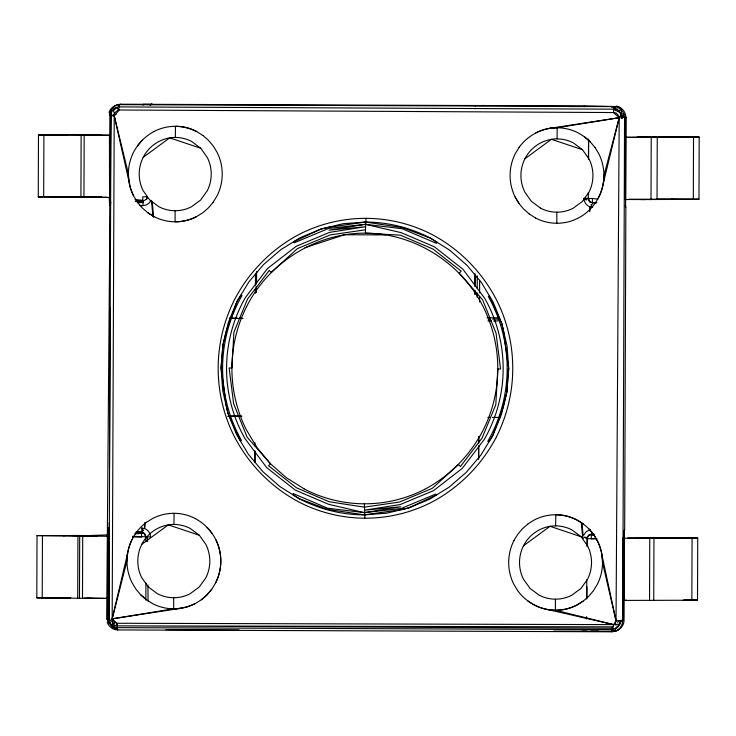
<?xml version="1.0" encoding="UTF-8"?>
<svg xmlns="http://www.w3.org/2000/svg" width="736" height="736" viewBox="0 0 736 736"><rect width="100%" height="100%" fill="white"/><g stroke="black" fill="none" stroke-linecap="round" stroke-linejoin="round"><path stroke-width="1.1" d="M142.802 201.222L142.793 196.788L147.402 196.724L146.51 199.29L142.802 201.222L136.132 201.195M145.875 600.116L145.894 582.912M145.94 541.641L145.94 537.059L144.339 533.434L141.818 532.524L136.224 532.459M588.588 198.168L588.588 200.45L590.327 202.317L596.868 202.731M588.607 158.277L588.616 140.042M625.591 199.401L625.848 117.217C625.793 111.946 621.874 107.318 616.74 106.214L615.048 106.591L615.038 110.51C618.59 110.612 621.524 113.666 621.561 117.199L625.848 117.217L625.628 207.488M173.678 597.733A35.494 35.494 0 0 0 190.035 593.796L199.171 587.089L205.822 577.843A37.205 37.205 0 0 0 205.942 544.566L199.355 535.265L190.274 528.494A35.494 35.494 0 0 0 173.935 524.437C160.568 524.363 147.77 532.404 141.79 544.327A37.205 37.205 0 0 0 141.671 577.594L148.258 586.905L157.338 593.676A35.494 35.494 0 0 0 173.678 597.733L173.696 608.819L181.074 608.24L188.241 606.519L195.049 603.676L201.342 599.785L206.954 594.946L211.756 589.26L215.63 582.884A48.475 48.475 0 0 0 215.777 539.534C211.223 530.693 204.102 523.296 195.325 518.595M175.085 210.726L175.104 221.812A46.248 46.248 0 0 0 196.42 216.688L202.75 212.787L208.362 207.938L213.164 202.262M255.429 293.241L255.438 288.659M255.447 285.228L255.475 273.783M256.275 292.128L256.284 286.405M256.294 284.124L256.312 272.679M364.357 503.792L364.918 518.19A145.185 145.185 0 0 0 431.848 502.099C459.448 487.517 482.071 464.508 496.45 436.834M477.213 297.537L477.232 292.965M477.241 288.383L477.268 275.807M478.556 459.457L478.584 446.862M478.593 443.431L478.612 436.558M555.386 599.178A35.494 35.494 0 0 0 571.752 595.24L580.888 588.533L587.54 579.287A37.205 37.205 0 0 0 587.659 546.011L581.072 536.71L571.992 529.938A35.494 35.494 0 0 0 555.652 525.881C542.285 525.808 529.488 533.839 523.508 545.772A37.205 37.205 0 0 0 523.388 579.039L529.975 588.34L539.056 595.12A35.494 35.494 0 0 0 555.386 599.178L555.413 610.254A46.248 46.248 0 0 0 576.73 605.13L583.059 601.229L588.671 596.381L593.474 590.704M556.802 212.17L556.858 223.247M588.331 192.749L588.312 198.462L592.425 198.49L592.425 202.685L596.013 202.888M79.396 134.973L109.784 135.258L38.484 134.642L101.504 134.706L38.484 134.642L38.263 196.834L109.554 197.45L109.857 115.267C109.885 109.397 114.89 104.208 120.805 104.208L584.062 105.938L615.048 106.591L611.699 107.162M42.219 597.798L42.44 535.606L37.03 535.541L36.8 597.733L83.83 598.313M43.902 134.706L67.132 134.771L43.902 134.706L43.672 196.898L107.097 197.276M77.712 598.055L77.933 535.863L42.44 535.606M79.46 598.083L79.69 535.891L77.933 535.863M80.923 197.184L81.144 134.992M83.941 197.386L84.171 135.194M87.216 598.34L107.76 598.46L107.98 536.268L108.624 527.96L109.204 529.672M110.86 202.207L109.572 205.537L109.443 135.369M624.432 530.38L624.073 620.282C623.999 626.989 618.102 631.534 611.772 631.792L117.548 629.924L116.187 627.587L111.394 625.085L108.965 620.181L109.296 522.505M109.48 467.351L110.032 307.62M110.188 262.807L110.685 115.727C110.897 111.504 113.822 107.668 118.082 106.978L119.453 104.65L120.805 104.208M110.998 113.022L108.965 620.181L107.198 622.214C108.67 626.63 112.866 629.823 117.548 629.924L116.067 627.633L117.42 625.876L116.776 623.272L112.166 618.847L114.227 115.782L114.706 113.105L116.647 111.145L119.287 110.004L613.52 112.544L616.152 113.031L618.074 115.009L619.197 117.696L616.032 620.752L615.342 623.134L616.05 625.223M175.352 137.439C161.975 137.356 149.178 145.397 143.198 157.32A37.205 37.205 0 0 0 143.078 190.596L149.666 199.898L158.746 206.669A35.494 35.494 0 0 0 191.443 206.798L200.578 200.091L207.23 190.845A37.205 37.205 0 0 0 207.35 157.568L200.762 148.267L191.682 141.487A35.494 35.494 0 0 0 175.352 137.43L175.49 126.298A46.258 46.258 0 0 1 196.724 131.597L203.026 135.525M173.935 524.437L174.082 513.296M254.831 462.144L254.877 450.662M254.886 446.071L254.904 442.63M496.441 436.825A152.186 152.186 0 0 0 496.929 300.711C482.779 272.909 460.304 249.752 432.823 234.94A145.213 145.213 0 0 0 366.013 218.344L365.341 233.156C315.946 232.88 268.714 262.568 246.624 306.59M474.72 294.078L474.738 290.646M474.757 286.065L474.794 273.47M478.75 458.326L478.786 445.703M478.805 442.253L478.823 436.522M479.55 302.027L479.568 296.304M479.578 292.864L479.624 280.278M540.436 208.113A35.494 35.494 0 0 0 573.16 208.242L582.296 201.535L588.947 192.28A37.205 37.205 0 0 0 589.067 159.013L582.48 149.712L573.399 142.931A35.494 35.494 0 0 0 557.069 138.874L557.207 127.742L619.197 117.696L620.319 115.837L621.359 117.696L625.848 117.217M555.652 525.881L555.8 514.74A46.258 46.258 0 0 1 577.033 520.039L583.335 523.968M588.45 159.583L588.533 138.994M610.852 629.464L613.152 629.473L615.149 631.267C619.583 629.722 622.628 625.407 622.73 620.733L624.56 117.668C624.432 111.789 619.657 106.683 613.686 106.518L119.453 104.65C114.779 104.724 110.556 107.879 109.057 112.286L110.685 115.727L106.674 618.783L108.818 621.092L109.195 623.383L112.488 627.339L117.769 629.298M635.729 537.62L697.737 538.034L697.516 600.226L623.806 600.41L624.45 529.984L623.861 531.696M649.548 199.539L698.97 199.327L699.2 137.144L625.49 137.319L625.269 199.511L646.052 199.548M649.548 600.429L649.768 538.237L697.737 538.034L635.794 537.63M653.734 600.245L653.964 538.062M657.036 199.346L657.266 137.154L699.2 137.144L637.229 136.721L672.833 137.043M683.045 600.208L691.849 600.245L692.07 538.062L627.799 537.961M693.303 199.355L693.533 137.163M254.96 461.923L255.024 451.637M136.04 532.625L141.597 532.597L141.551 537.05L132.462 537.013M132.673 536.332L150.549 536.995C150.567 532.294 146.593 528.117 141.855 528.08L141.818 532.524M586.656 599.03L586.794 579.692M587.024 546.692C587.319 542.487 585.157 534.943 591.45 534.226L591.477 532.873M581.32 522.615L582.728 538.623L585.138 536.912L586.206 538.642L589.186 534.851L591.45 534.226L591.192 538.752L587.08 538.734L587.567 536.507M256.45 292.128L256.505 286.405M256.542 282.974L256.643 271.538M79.69 535.891L108.33 534.86L108.974 536.93L108.155 620.071L109.195 623.383M586.61 618.93L586.638 616.648M586.84 598.368L586.96 586.942M587.42 544.668L587.512 536.673M84.53 598L108.1 598.35L108.155 620.071L108.974 536.93M474.95 294.096L474.996 290.665M475.07 286.092L475.235 274.657M119.453 104.65L119.306 107.815L117.475 108.864L119.287 110.004L114.227 115.782L110.566 115.764L111.651 111.688M649.768 538.237L624.036 538.218L624.422 531.512M146.473 522.312C134.357 531.199 127.107 545.891 126.988 560.869L112.166 618.847L109.949 620.88L108.735 618.829C108.726 623.052 111.982 626.796 116.067 627.633L611.662 629.611L616.796 627.937L618.737 625.977M535.495 217.966A46.248 46.248 0 0 0 578.137 218.132C593.768 210.146 603.906 193.163 603.943 175.674L619.197 117.696L613.52 112.544L613.686 106.518L615.048 106.591M114.31 624.33L114.531 622.122L116.776 623.272L613.677 624.625L616.032 620.752L601.984 555.202C599.702 540.408 590.309 527.013 577.042 520.039A46.248 46.248 0 0 0 534.483 519.864L528.154 523.765M619.988 623.512L620.42 620.761L622.73 620.733L622.656 537.998M613.254 626.851L117.42 625.876L611.644 628.268L613.254 626.851L613.677 624.625L555.45 610.245C540.574 610.126 526.148 602.545 517.528 590.428M615.149 631.267L615.747 628.618L619.574 624.754L620.43 622.113L622.73 620.733M181.074 608.24L112.166 618.847L127.595 553.408M603.336 183.135L619.197 117.696L549.866 128.303C537.63 130.327 526.442 137.282 519.138 147.292M146.51 199.29L147.182 196.797L146.289 199.364M618.084 630.154L614.827 631.221L613.134 630.826L613.152 628.884L615.342 628.544L619.684 624.091L621.064 620.264L623.208 620.282M110.685 203.403L109.793 205.464L110.685 205.464M623.788 531.972L624.671 529.911L625.848 207.414L625.269 205.703M150.935 200.302C149.261 204.792 144.017 206.108 139.674 205.574M613.152 629.473L611.772 631.792L611.644 628.268M154.174 131.422C145.36 136.059 138.138 143.4 133.556 152.223A48.475 48.475 0 0 0 133.4 195.583L137.255 201.977M213.127 202.271L217.037 195.886A48.475 48.475 0 0 0 217.184 152.527L213.33 146.133L208.573 140.42L202.989 135.534M519.174 147.283L515.274 153.668A48.475 48.475 0 0 0 515.154 197.009L518.972 203.421M540.463 208.113L531.383 201.342L524.796 192.041A37.205 37.205 0 0 1 524.915 158.764C530.895 146.841 543.692 138.8 557.069 138.874M513.866 540.666L517.767 534.281L522.569 528.604L528.19 523.756M593.437 590.714L597.347 584.329A48.438 48.438 0 0 0 597.503 541.015M590.327 202.317L588.312 198.389L587.448 198.38L586.362 200.1L583.97 198.361C583.988 202.676 587.365 206.834 591.762 207.138M114.384 106.306L111.964 108.753L110.4 111.835M137.457 145.838L142.26 140.162M211.72 589.278L206.917 594.955L201.305 599.803M622.27 118.56L622.27 116.27L624.036 114.227L621.442 113.62L621.386 109.802L618.801 110.455L616.253 109.222M617.66 622.398L619.077 620.761L620.42 620.761M110.685 115.727L109.857 115.267L112.912 115.276L114.494 113.482L113.491 110.98L114.844 109.204L116.592 107.852L118.625 109.011M143.198 157.32L169.712 137.862L200.762 148.267M524.915 158.764L551.43 139.306L582.48 149.712M141.79 544.327L168.305 524.869L199.355 535.265M523.508 545.772L550.022 526.304L581.072 536.71M146.436 522.33L152.766 518.42A46.248 46.248 0 0 1 195.371 518.595M424.764 489.274C449.668 476.1 470.092 455.345 483.074 430.358A137.264 137.264 0 0 0 497.784 368.975A137.292 137.292 0 0 0 483.534 307.492C461.748 263.304 414.745 233.257 365.341 233.156L400.458 235.189L433.136 249.108L461.168 271.161L459.2 273.148L482.623 299.856L496.064 333.224L500.554 368.984L497.794 368.975L495.797 404.717L482.126 437.984L460.451 466.514L458.51 464.517L432.271 488.354L399.492 502.035L364.348 507.15L329.24 501.768L296.562 487.839L268.539 465.787L270.498 463.809L257.011 447.608L246.174 429.465A137.292 137.292 0 0 1 231.914 367.972L233.901 332.23L247.581 298.963L269.247 270.443L271.198 272.44L297.436 248.593L330.216 234.922L365.36 229.798M583.022 601.238L576.73 605.13A46.248 46.248 0 0 1 534.124 604.955L527.905 601.018M114.19 108.588L116.628 107.336M106.683 535.606L108.33 534.86M117.171 624.781L114.706 625.793L112.967 624.422L112.369 618.764M150.42 104.825L152.104 104.236L149.923 104.816L152.104 104.236M623.806 600.41L626.428 600.199M304.934 247.682L344.54 234.747L386.133 234.904M112.912 115.276L116.15 114.43M484.38 105.487L479.357 105.561M112.166 618.847L173.733 608.801M590.594 529.92L586.353 531.456L583.17 535.882L581.983 523.351M613.033 624.717L619.684 624.091M549.866 128.303L557.207 127.742M596.74 538.513L591.192 538.752L596.868 538.77M134.909 533.756L141.579 533.499M42.449 196.816L38.263 196.834L42.817 196.852M137.485 202.685L143.032 202.492L143.023 201.149L136.206 201.14M629.032 199.254L672.787 199.235L656.521 199.088M553.527 631.12L598.635 631.111M135.258 201.278L143.023 201.149M65.09 134.734L38.484 134.642M52.035 196.88L101.366 196.889L97.87 196.88M649.778 137.356L657.266 137.154M487.931 320.997L491.363 320.97M493.644 320.96L498.217 320.924M136.178 531.668L141.836 531.631L143.538 530.536L141.855 528.08M228.004 416.484L241.721 416.41M594.578 534.29L589.186 534.851M151.763 104.31L143.106 104.291L143.115 105.174M625.49 137.319L651.231 137.338L651.001 199.53L640.67 199.548M65.118 535.633L63.213 535.642L97.097 535.9M669.999 537.952L671.186 537.933M590.824 631.267L614.827 631.221M568.845 106.564L613.686 106.518L616.372 109.186L119.324 106.913M95.938 535.615L37.03 535.541L63.37 535.642M70.674 597.696L36.8 597.733L65.449 597.862M70.601 597.816L63.14 597.834M640.9 137.356L646.282 137.356M487.83 417.422L490.112 417.422M492.402 417.422L500.406 417.432M50.802 196.88L64.86 196.926M672.603 199.235L698.97 199.327L671.637 199.088M229.273 318.43L242.99 318.486M228.914 416.052L241.491 416.098M96.72 535.587L72.045 535.504L96.306 535.615M697.516 600.226L691.812 600.208L697.516 600.226L696.9 600.208M619.077 620.761L616.032 620.752L602.536 562.672L601.984 555.202M165.968 629.648L239.117 629.933M38.677 134.633L66.13 134.762M583.97 198.361L587.448 198.38M38.447 196.825L41.842 196.843M488.161 319.093L490.434 319.111M492.706 319.12L498.392 319.139M229.503 318.099L237.507 318.136M239.789 318.145L242.08 318.154M228.004 416.254L241.721 416.318M107.98 536.268L87.446 536.148M684.121 600.208L691.849 600.245M586.868 631.249L582.25 631.221M487.057 317.75L499.634 317.86M65.909 196.954L64.492 196.935M92.727 536.185L82.708 536.093L82.487 598.285L92.497 598.377M84.051 536.121L82.708 536.093L84.99 536.167M137.485 202.326L143.032 202.492L143.032 205.583L139.702 205.344M591.21 535.201L594.541 535.468M135.019 199.539L142.784 200.33M592.425 198.49L597.972 199.106M112.488 627.339L115.524 628.921M548.108 609.629L613.677 624.625M141.597 532.597L144.339 533.434L146.16 536.986M620.439 107.677L616.74 106.214M590.134 201.949L592.655 202.851L592.664 203.734L590.98 204.829L592.664 207.285M622.27 116.27L624.56 117.668M106.674 618.783L108.965 620.181M529.276 214.029L535.578 217.957M137.218 201.986L142.02 207.69L147.596 212.575L153.861 216.513A46.248 46.248 0 0 0 196.457 216.678M147.559 212.594L153.824 216.531M304.06 488.814L286.313 477.655L270.498 463.809L247.075 437.092L233.643 403.733L229.144 367.963L231.904 367.972A137.264 137.264 0 0 1 246.615 306.59M140.576 594.706L146.151 599.592L152.453 603.52M109.489 530.527L108.624 527.96M590.327 141.855L584.743 136.96L578.45 133.041A46.248 46.248 0 0 0 535.854 132.876M584.706 136.979L590.29 141.864L595.084 147.568M529.313 214.02L523.701 209.144L518.935 203.43L515.117 197.027M146.188 599.582L140.613 594.688L135.81 588.984L131.992 582.581A48.475 48.475 0 0 1 132.149 539.23M110.796 620.558L112.433 622.168M618.682 110.492L621.837 114.954M143.695 533.204L145.231 534.842M588.883 528.862L593.639 534.584L597.466 540.988M207.166 527.418L211.922 533.14M110.152 198.389L109.554 197.45L109.563 205.16M595.047 147.577L598.911 153.971A48.475 48.475 0 0 1 598.708 197.34M517.564 590.419L513.71 584.025A48.475 48.475 0 0 1 513.903 540.656M133.437 195.574L130.64 188.637L114.227 115.782L128.395 173.871L128.947 181.341M617.228 108.882L617.651 111.072M588.312 198.462L588.588 200.45L588.312 198.389M151.46 200.615L152.968 216.568M152.196 201.305L153.612 217.322M109.213 197.561L109.554 204.028M112.829 618.737L112.967 624.422M621.193 114.963L621.248 118.404M584.283 105.864L584.292 106.757M475.382 105.542L475.392 106.435M147.504 536.986L147.55 541.558M147.927 585.019L148.065 601.036M154.137 131.431A46.248 46.248 0 0 1 196.779 131.597M364.918 518.199A145.213 145.213 0 0 1 298.117 501.593C270.627 486.8 248.17 463.625 233.984 435.841A152.186 152.186 0 0 1 234.499 299.718C248.86 272.026 271.501 249.035 299.083 234.434A145.185 145.185 0 0 1 366.013 218.344M195.012 603.686A46.248 46.248 0 0 1 152.37 603.529M215.74 539.543A48.475 48.475 0 0 1 215.584 582.894M424.764 489.265A131.045 131.045 0 0 1 303.922 488.814M508.291 369.003L506.902 391.902L501.547 414.221L492.835 435.408L480.967 454.958L466.247 472.374L449.024 487.232L429.741 499.164L408.857 507.877L386.888 513.158L364.375 514.869L327.272 509.303L299.129 498.668L279.928 486.588L262.816 471.601L248.225 454.075L236.504 434.442L227.939 413.181L222.75 390.825L221.067 367.908L222.916 345.018L228.27 322.69L236.983 301.502L248.851 281.952L263.571 264.537L280.793 249.679L300.076 237.746L320.97 229.034L342.93 223.753L365.442 222.042L402.518 227.617L430.689 238.243L449.889 250.323L467.001 265.31L481.592 282.836L493.313 302.468L501.878 323.73L507.067 346.086L508.751 369.003L506.902 391.902L503.268 406.76L492.835 435.408L488.814 441.913L487.821 441.333A146.97 146.97 0 0 0 488.336 296.534L489.339 295.955L501.878 323.73L503.534 331.209L508.751 369.003L508.291 369.003M222.916 345.018L221.067 367.908L226.246 405.711L227.939 413.181L240.442 440.974L241.417 440.404A146.97 146.97 0 0 1 241.951 295.605L240.976 295.016L236.983 301.502L226.522 330.16L222.916 345.018M144.964 522.836L144.55 528.522L144.992 522.808M589.968 206.834L589.637 211.379L589.968 206.834M293.296 493.598L292.735 494.592L299.129 498.668A141.818 141.818 0 0 0 364.375 514.878L401.497 509.588L408.857 507.877L436.126 495.135L435.556 494.141L401.194 508.475L364.348 512.633L327.548 508.199L293.296 493.598M437.046 242.328L436.466 243.331L402.206 228.74L365.396 224.305L328.569 228.454L294.207 242.797L293.655 241.785L320.97 229.034L328.293 227.341L365.442 222.042A141.818 141.818 0 0 1 430.689 238.252L437.046 242.328M267.435 268.576L245.355 297.638A142.867 142.867 0 0 0 244.849 438.398L266.708 467.636L295.274 490.112L328.569 504.298L364.348 512.633L400.734 506.764L364.348 510.195L400.154 504.574L433.559 490.636L462.282 468.372L484.362 439.309A142.867 142.867 0 0 0 484.868 298.549L462.999 269.312L434.442 246.836L401.148 232.65L365.396 224.305L329.001 230.175L365.378 226.752L329.562 232.374L296.157 246.312L267.435 268.576"/></g></svg>
